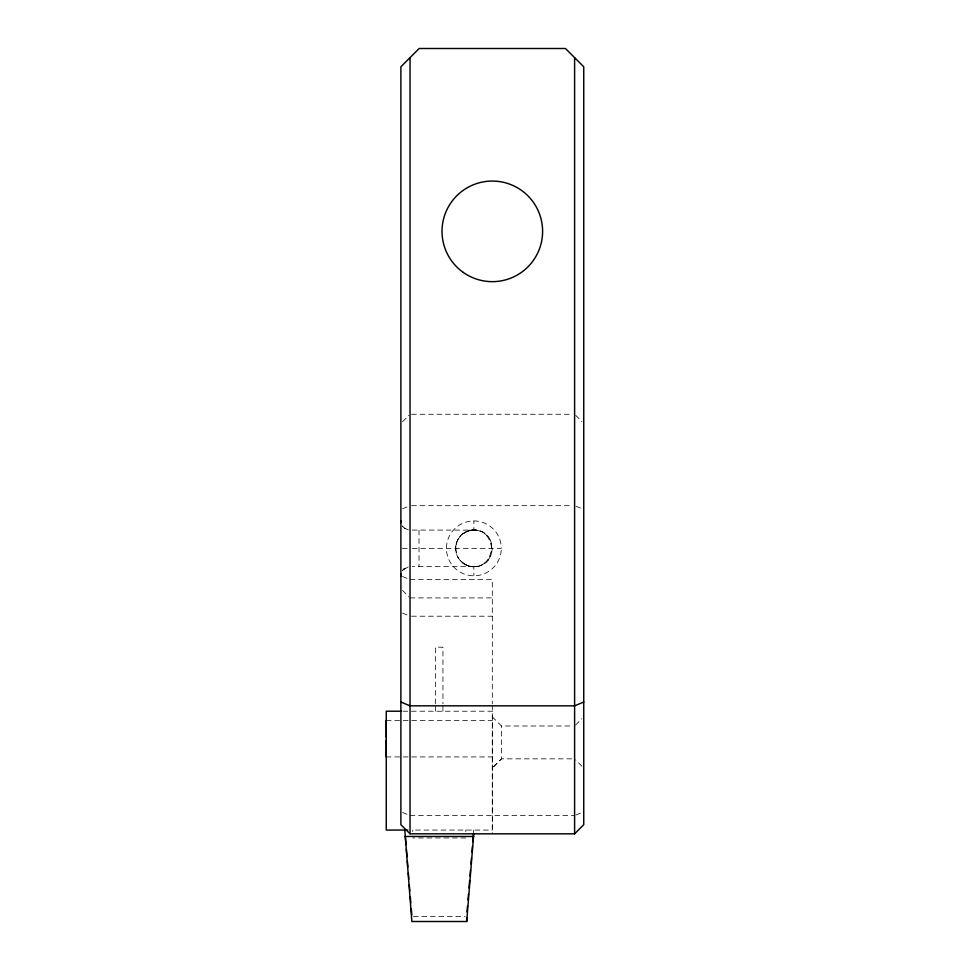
<?xml version="1.0" encoding="UTF-8"?>
<svg xmlns="http://www.w3.org/2000/svg" width="970" height="970" viewBox="0 0 970 970"><rect width="100%" height="100%" fill="white"/><g stroke="black" fill="none" stroke-linecap="round" stroke-linejoin="round"><path stroke-width="0.73" stroke-dasharray="4.85 3.64" d="M435.627 711.216L435.627 705.263M435.627 703.771L435.627 647.208L442.938 647.208L442.938 703.771M442.938 711.216L442.938 705.263M473.578 832.721L473.578 830.065M456.288 543.333L455.585 548.365L456.288 553.397M457.634 539.963L460.944 535.44L466.909 531.366C452.105 536.907 452.432 559.872 466.909 565.364L460.944 561.303L457.634 556.768M402.538 421.744L409.013 415.269M575.525 725.075L581.915 718.673M463.866 533.063C490.614 516.67 505.431 565.692 473.869 566.65L412.274 566.65M465.479 532.13L470.547 530.384L475.518 530.154M402.538 508.789L408.637 506.255M575.938 814.994L581.976 812.496M472.232 530.154C503.709 528.492 492.905 578.011 465.479 564.613M475.518 566.577L472.232 566.577M411.547 414.251L571.585 414.251M411.547 505.685L571.585 505.685M412.274 530.081L473.869 530.081L473.869 520.938M402.38 548.365L408.37 548.365M412.274 548.365L501.296 548.365A27.427 27.427 0 0 0 460.156 524.612A27.427 27.427 0 0 0 460.156 572.118A27.427 27.427 0 0 0 501.296 548.365M410.031 579.636L492.311 579.636L492.311 703.796M410.031 597.92L492.311 597.92M411.522 616.205L492.311 616.205M402.914 711.216L492.311 711.216L492.311 830.065L412.007 830.065M386.254 720.358L492.311 720.358M492.311 716.854L501.454 725.996L571.621 725.996M386.254 756.927L492.311 756.927M571.621 758.843L501.454 758.843L492.311 768.046L501.454 758.843L501.454 725.996M410.031 815.54L574.604 815.54M413.402 916.383L465.163 916.383M575.938 506.231L581.976 508.729M402.538 613.101L408.637 615.623M402.538 812.436L408.637 814.97M402.538 576.507L408.637 579.054M463.866 563.667L467.14 565.364L473.869 566.65L473.869 575.792M575.622 415.269L581.976 421.611M581.915 766.215L575.525 759.777M402.538 590.427L409.013 596.902M492.311 705.214L492.311 833.824M465.794 830.065L465.794 831.593M465.794 837.971L412.771 837.971M419.016 530.081L419.016 566.65M412.771 830.065L412.771 831.593M402.938 570.033L402.38 570.796A9.142 9.142 0 0 1 408.37 566.807L402.938 570.033M404.272 568.699L403.568 569.329L404.272 568.699M471.202 530.154L468.328 530.384L472.196 530.081L471.202 530.154M472.196 566.65L468.328 566.347L472.196 566.65M408.37 529.923L404.272 528.032L405.024 528.686L402.38 525.946A9.142 9.142 0 0 0 408.37 529.923M464.727 564.2A18.284 18.284 0 0 0 492.154 548.365A18.284 18.284 0 0 0 464.727 532.53A18.284 18.284 0 0 0 464.727 564.2"/><path stroke-width="1.45" d="M473.748 833.909L466.703 921.5L411.85 921.5L404.817 830.065M467.019 911.909L467.516 905.931M468.001 899.954L468.498 893.976M468.995 887.999L469.613 880.53M469.989 876.043L470.474 870.078M470.971 864.1L471.468 858.123M471.966 852.145L472.463 846.167M472.826 841.681L473.445 834.212M574.604 833.824L583.746 824.682L583.746 66.784L565.462 48.5L419.173 48.5L400.889 66.784L400.889 824.682L410.031 833.824L574.604 833.824L574.604 57.642M583.746 702.037L574.604 705.833L410.031 705.833L400.889 702.037M401.398 711.216L386.254 711.216L386.254 830.065L407.812 830.065M404.817 836.467L473.748 836.467M401.083 575.901L400.889 575.816A9.142 9.142 0 0 1 401.046 574.131M405.363 837.207L405.981 844.676M406.345 849.15L406.963 856.631M407.339 861.105L407.837 867.083M408.334 873.061L408.819 879.038M409.316 885.016L409.813 890.993M410.31 896.971L410.807 902.937M411.304 908.914L411.789 914.892M466.655 917.668L466.703 921.5M410.031 57.642L410.031 833.824M386.254 720.358L386.254 737.333M386.254 739.94L386.254 756.927M401.046 522.6A9.142 9.142 0 0 1 400.889 520.938M463.357 272.473A50.282 50.282 0 0 0 542.4 235.88A50.282 50.282 0 0 0 471.19 185.719A50.282 50.282 0 0 0 463.357 272.473"/></g></svg>
